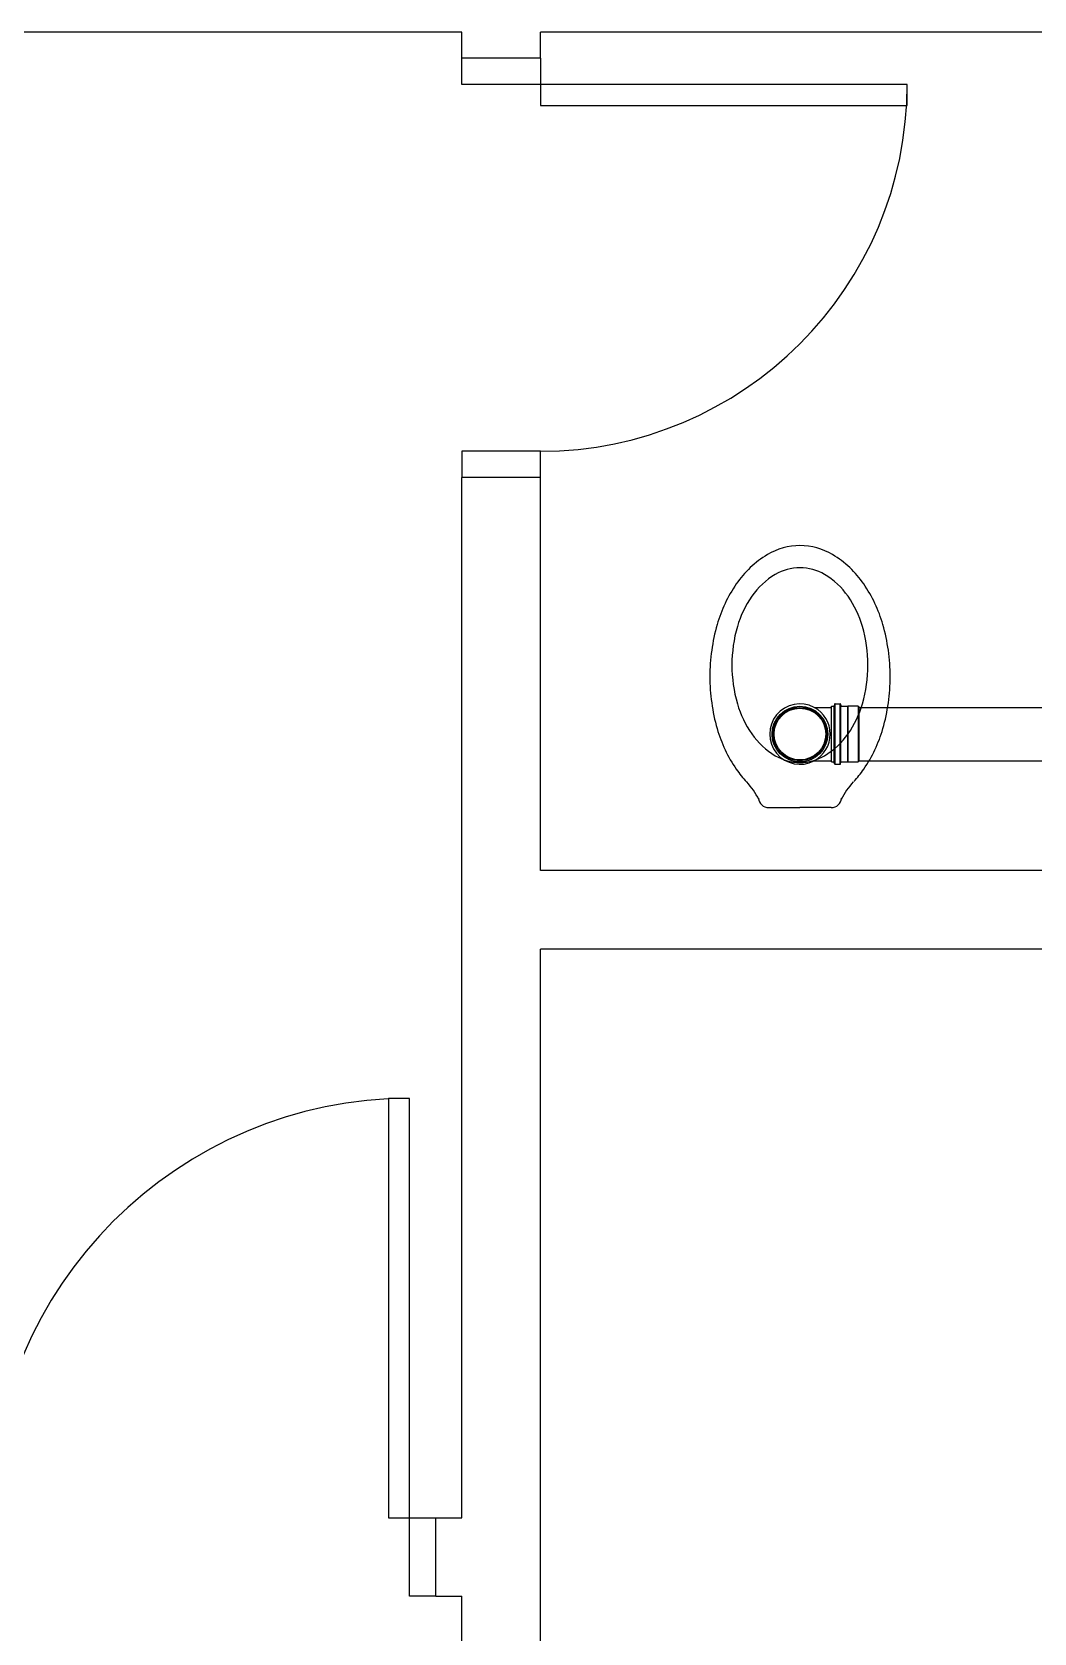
# Model space of a CAD drawing. Extents: x 241 to 398, y 106 to 179.
# Drawn here: x 262.65 to 264.563, y 117.802 to 120.857 of the extents above; entities that cross this region are included whole.
import ezdxf

# ---------------------------------------------------------------- set-up
doc = ezdxf.new("R2010")
doc.units = 0
doc.layers.get('0').update_dxf_attribs({"linetype": 'CONTINUOUS'})
for name, color, linetype in [('ALVVISTA', 8, 'CONTINUOUS'), ('TIGRECAD', 2, 'CONTINUOUS'), ('TINTERNO', 7, 'CONTINUOUS')]:
    doc.layers.add(name, color=color, linetype=linetype)

msp = doc.modelspace()

# ---------------------------------------------------------------- linework, layer by layer
for p, q in [((264.2272, 119.5702, -3.35), (264.2075, 119.5702, -3.35)), ((264.2075, 119.4643, -3.35), (264.2272, 119.4643, -3.35))]:
    msp.add_line(p, q)
at = {"layer": 'ALVVISTA'}
for p, q in [((263.4711, 120.8569, -3.35), (259.9211, 120.8569, -3.35)), ((263.4711, 120.8069, -3.35), (263.4711, 120.8569, -3.35)), ((263.6211, 120.8069, -3.35), (263.6211, 120.8569, -3.35)), ((265.6211, 120.8569, -3.35), (263.6211, 120.8569, -3.35)), ((263.6211, 120.8069, -3.35), (263.4711, 120.8069, -3.35)), ((263.4711, 120.7569, -3.35), (263.4711, 120.8069, -3.35)), ((263.6211, 120.8069, -3.35), (263.6211, 120.7569, -3.35)), ((263.6211, 120.7569, -3.35), (263.4711, 120.7569, -3.35)), ((264.3211, 120.7569, -3.35), (263.6211, 120.7569, -3.35)), ((263.6211, 120.7569, -3.35), (263.6211, 120.7169, -3.35)), ((264.3211, 120.7169, -3.35), (264.3211, 120.7569, -3.35)), ((263.6211, 120.7169, -3.35), (264.3211, 120.7169, -3.35)), ((263.6211, 120.0569, -3.35), (263.4711, 120.0569, -3.35)), ((263.4711, 120.0569, -3.35), (263.4711, 120.0069, -3.35)), ((263.6211, 120.0069, -3.35), (263.6211, 120.0569, -3.35)), ((263.6211, 120.0069, -3.35), (263.4711, 120.0069, -3.35)), ((263.4711, 119.1819, -3.35), (263.4711, 120.0069, -3.35)), ((263.6211, 119.2569, -3.35), (263.6211, 120.0069, -3.35)), ((264.0568, 119.3769, -3.35), (264.1164, 119.3769, -3.35)), ((264.1761, 119.3769, -3.35), (264.1164, 119.3769, -3.35)), ((265.6211, 119.2569, -3.35), (263.6211, 119.2569, -3.35)), ((263.4711, 118.0219, -3.35), (263.4711, 119.1819, -3.35)), ((263.6211, 117.9469, -3.35), (263.6211, 119.1069, -3.35)), ((265.6211, 119.1069, -3.35), (263.6211, 119.1069, -3.35)), ((263.3311, 118.8219, -3.35), (263.3311, 118.0219, -3.35)), ((263.3711, 118.8219, -3.35), (263.3311, 118.8219, -3.35)), ((263.3711, 118.0219, -3.35), (263.3711, 118.8219, -3.35)), ((263.3311, 118.0219, -3.35), (263.3711, 118.0219, -3.35)), ((263.3711, 117.8719, -3.35), (263.3711, 118.0219, -3.35)), ((263.3711, 118.0219, -3.35), (263.4211, 118.0219, -3.35)), ((263.4211, 118.0219, -3.35), (263.4711, 118.0219, -3.35)), ((263.4211, 117.8719, -3.35), (263.4211, 118.0219, -3.35)), ((263.6211, 115.9869, -3.35), (263.6211, 117.9469, -3.35)), ((263.4211, 117.8719, -3.35), (263.3711, 117.8719, -3.35)), ((263.4211, 117.8719, -3.35), (263.4711, 117.8719, -3.35)), ((263.4711, 115.9869, -3.35), (263.4711, 117.8719, -3.35))]:
    msp.add_line(p, q, dxfattribs=at)
msp.add_circle((264.1163, 119.5172, -3.35), 0.0493, dxfattribs=at)
for centre, radius, start, end in [((263.6211, 120.7569, -3.35), 0.7, 270, 0), ((264.1538, 119.6942, -3.35), 0.1931, 121.0345, 145.4554), ((264.1164, 119.7562, -3.35), 0.1207, 90, 121.0345), ((264.1164, 119.7562, -3.35), 0.1207, 58.9655, 90), ((264.0791, 119.6942, -3.35), 0.1931, 34.5446, 58.9655), ((264.1429, 119.6974, -3.35), 0.1445, 120.646, 145.042), ((264.1163, 119.7422, -3.35), 0.0924, 90, 120.646), ((264.1163, 119.7422, -3.35), 0.0924, 59.354, 90), ((264.0897, 119.6974, -3.35), 0.1445, 34.958, 59.354), ((264.2129, 119.6535, -3.35), 0.2648, 145.4554, 164.0842), ((264.02, 119.6535, -3.35), 0.2648, 15.9158, 34.5446), ((264.1849, 119.668, -3.35), 0.1957, 145.042, 163.8499), ((264.0477, 119.668, -3.35), 0.1957, 16.1501, 34.958), ((264.3062, 119.6269, -3.35), 0.3619, 164.0842, 180), ((263.9267, 119.6269, -3.35), 0.3619, 360, 15.9158), ((264.2512, 119.6488, -3.35), 0.2648, 163.8499, 180), ((263.9814, 119.6488, -3.35), 0.2648, 360, 16.1501), ((264.2512, 119.6488, -3.35), 0.2648, 180, 196.1501), ((263.9814, 119.6488, -3.35), 0.2648, 343.8499, 0), ((264.3062, 119.6269, -3.35), 0.3619, 180, 195.9158), ((263.9267, 119.6269, -3.35), 0.3619, 344.0842, 0), ((264.1849, 119.6296, -3.35), 0.1957, 196.1501, 214.958), ((264.0477, 119.6296, -3.35), 0.1957, 325.042, 343.8499), ((264.2129, 119.6002, -3.35), 0.2648, 195.9158, 214.5446), ((264.1429, 119.6002, -3.35), 0.1445, 214.958, 239.354), ((264.0897, 119.6002, -3.35), 0.1445, 300.646, 325.042), ((264.02, 119.6002, -3.35), 0.2648, 325.4554, 344.0842), ((264.1163, 119.5554, -3.35), 0.0924, 239.354, 270), ((264.1163, 119.5554, -3.35), 0.0924, 270, 300.646), ((264.1538, 119.5596, -3.35), 0.1931, 214.5446, 223.8996), ((263.8988, 119.3189, -3.35), 0.1576, 27.8937, 42.6874), ((264.3341, 119.3189, -3.35), 0.1576, 137.3126, 152.1063), ((264.0791, 119.5596, -3.35), 0.1931, 316.435, 325.4554), ((264.0568, 119.3969, -3.35), 0.02, 186.211, 270), ((264.1761, 119.3969, -3.35), 0.02, 270, 353.789), ((263.3711, 118.0219, -3.35), 0.8, 90, 180)]:
    msp.add_arc(centre, radius, start, end, dxfattribs=at)
at = {"layer": 'TIGRECAD'}
for p, q in [((264.1825, 119.5742, -3.35), (264.1817, 119.5712, -3.35)), ((264.1835, 119.5749, -3.35), (264.1929, 119.5749, -3.35)), ((264.1835, 119.4606, -3.35), (264.1835, 119.5739, -3.35)), ((264.1929, 119.4606, -3.35), (264.1929, 119.5739, -3.35)), ((264.1939, 119.574, -3.35), (264.1941, 119.5714, -3.35)), ((264.1436, 119.568, -3.35), (264.1763, 119.568, -3.35)), ((264.1763, 119.464, -3.35), (264.1763, 119.5705, -3.35)), ((264.1763, 119.5705, -3.35), (264.1807, 119.5705, -3.35)), ((264.1951, 119.5705, -3.35), (264.2072, 119.5705, -3.35)), ((264.2072, 119.5705, -3.35), (264.2075, 119.5702, -3.35)), ((264.2272, 119.5702, -3.35), (264.2294, 119.568, -3.35)), ((264.2294, 119.568, -3.35), (265.2884, 119.568, -3.35)), ((264.2294, 119.4664, -3.35), (264.2294, 119.568, -3.35)), ((264.1436, 119.4664, -3.35), (264.1763, 119.4664, -3.35)), ((264.1763, 119.464, -3.35), (264.1807, 119.464, -3.35)), ((264.1825, 119.4603, -3.35), (264.1817, 119.4633, -3.35)), ((264.1835, 119.4596, -3.35), (264.1929, 119.4596, -3.35)), ((264.1939, 119.4605, -3.35), (264.1941, 119.4631, -3.35)), ((264.1951, 119.464, -3.35), (264.2072, 119.464, -3.35)), ((264.2072, 119.464, -3.35), (264.2075, 119.4643, -3.35)), ((264.2272, 119.4643, -3.35), (264.2294, 119.4664, -3.35)), ((264.2294, 119.4664, -3.35), (265.2884, 119.4664, -3.35))]:
    msp.add_line(p, q, dxfattribs=at)
msp.add_circle((264.1163, 119.5172, -3.35), 0.0532, dxfattribs=at)
for centre, radius, start, end in [((264.1163, 119.5172, -3.35), 0.0577, 61.785, 298.215), ((264.1835, 119.5739, -3.35), 0.001, 90, 165), ((264.1929, 119.5739, -3.35), 0.001, 5, 90), ((264.1163, 119.5172, -3.35), 0.0577, 298.215, 61.785), ((264.1807, 119.5715, -3.35), 0.001, 270, 345), ((264.1951, 119.5715, -3.35), 0.001, 185, 270), ((264.1807, 119.463, -3.35), 0.001, 15, 90), ((264.1835, 119.4606, -3.35), 0.001, 195, 270), ((264.1929, 119.4606, -3.35), 0.001, 270, 355), ((264.1951, 119.463, -3.35), 0.001, 90, 175)]:
    msp.add_arc(centre, radius, start, end, dxfattribs=at)
at = {"layer": 'TINTERNO'}
for p, q in [((264.1763, 119.4664, -3.35), (264.1763, 119.568, -3.35)), ((264.1815, 119.464, -3.35), (264.1815, 119.5705, -3.35)), ((264.1942, 119.464, -3.35), (264.1942, 119.5705, -3.35)), ((264.2072, 119.5705, -3.35), (264.2072, 119.464, -3.35)), ((264.2075, 119.5702, -3.35), (264.2075, 119.4643, -3.35)), ((264.2272, 119.5702, -3.35), (264.2272, 119.4643, -3.35))]:
    msp.add_line(p, q, dxfattribs=at)
msp.add_circle((264.1163, 119.5172, -3.35), 0.051, dxfattribs=at)

doc.saveas('drawing.dxf')
